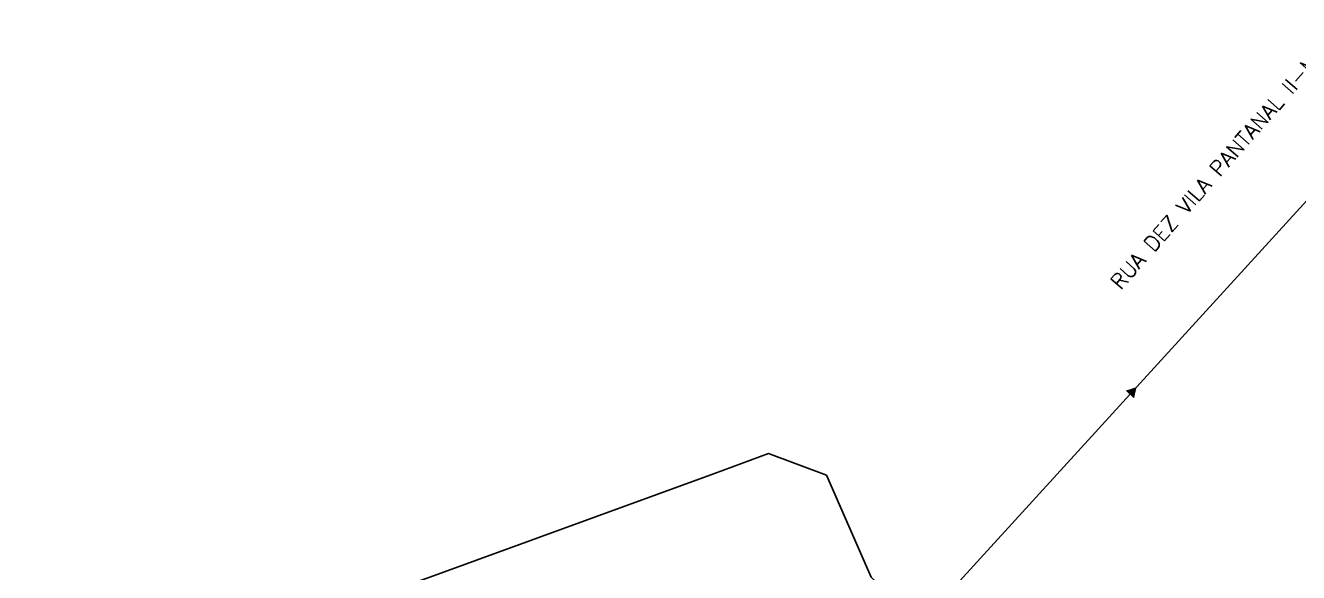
# Model space of a CAD drawing. Extents: x -289 to 361868, y -200 to 7352041.
# Drawn here: x 361560.1 to 361727.3, y 7351969.6 to 7352041.4 of the extents above; entities that cross this region are included whole.
import ezdxf
from ezdxf.enums import TextEntityAlignment as Align

# ---------------------------------------------------------------- set-up
doc = ezdxf.new("R2010")
doc.units = 0
for name, color, linetype in [('ESGOTO', 7, 'Continuous'), ('quadrasultima', 250, 'Continuous'), ('TXT-LOGRAD', 3, 'Continuous')]:
    doc.layers.add(name, color=color, linetype=linetype)
doc.styles.add('SABESP', font='ROMANS.shx', dxfattribs={"height": 2})

# ---------------------------------------------------------------- blocks, each defined once
blk = doc.blocks.new('DGE001A')
at = {"color": 0}
blk.add_lwpolyline([(0, 0, 1.5, 0, 0), (1.3, 0, 0, 0, 0)], format="xyseb", dxfattribs=at)

msp = doc.modelspace()

# ---------------------------------------------------------------- linework, layer by layer
at = {"layer": 'ESGOTO', "color": 3}
msp.add_lwpolyline([(361680.07, 7351965.49), (361730.23, 7352020.46)], dxfattribs=at)
at = {"layer": 'quadrasultima', "color": 5, "linetype": 'ByBlock', "lineweight": 30}
msp.add_lwpolyline([(361555.23, 7351910.26), (361560.72, 7351911.02), (361564.73, 7351911.24), (361567.73, 7351910.34), (361569.55, 7351910.04), (361576.3, 7351909.66), (361584.45, 7351910.83), (361591.29, 7351914.39), (361598.02, 7351927.98), (361603.32, 7351937.82), (361613.04, 7351945.7), (361624.9, 7351952.39), (361631.81, 7351954.63), (361641.99, 7351956.01), (361651.71, 7351957.51), (361676.68, 7351963.25), (361671.17, 7351968.97), (361665.29, 7351982.38), (361657.71, 7351985.22), (361650.58, 7351982.62), (361596.15, 7351962.79), (361580.64, 7351952.2), (361530.51, 7351917.96)], dxfattribs=at)
msp.add_lwpolyline([(361555.23, 7351910.26), (361560.72, 7351911.02), (361564.73, 7351911.24), (361567.73, 7351910.34), (361569.55, 7351910.04), (361576.3, 7351909.66), (361584.45, 7351910.83), (361591.29, 7351914.39), (361598.02, 7351927.98), (361603.32, 7351937.82), (361613.04, 7351945.7), (361624.9, 7351952.39), (361631.81, 7351954.63), (361641.99, 7351956.01), (361651.71, 7351957.51), (361676.68, 7351963.25), (361671.17, 7351968.97), (361665.29, 7351982.38), (361657.71, 7351985.22), (361650.58, 7351982.62), (361596.15, 7351962.79), (361580.64, 7351952.2), (361530.51, 7351917.96)], dxfattribs=at)

# ---------------------------------------------------------------- block references
at = {"layer": 'ESGOTO', "color": 2, "rotation": 47.61963219}
msp.add_blockref('DGE001A', (361705.15, 7351992.98), dxfattribs=at)

# ---------------------------------------------------------------- texts
at = {"layer": 'TXT-LOGRAD', "style": 'SABESP'}
msp.add_text('RUA DEZ VILA PANTANAL II-M.N.C.', height=2, rotation=48.7808, dxfattribs=at).set_placement((361718.36, 7352024.56), align=Align.MIDDLE_CENTER)

doc.saveas('drawing.dxf')
